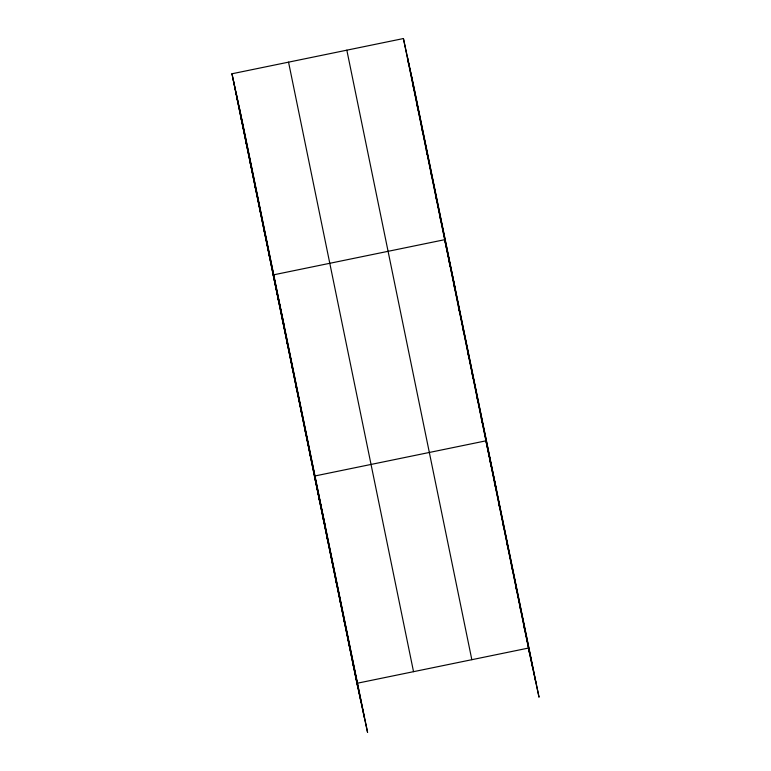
<?xml version="1.0" encoding="UTF-8"?>
<svg xmlns="http://www.w3.org/2000/svg" width="771" height="771" viewBox="0 0 771 771"><rect width="100%" height="100%" fill="white"/><g stroke="black" fill="none" stroke-linecap="round" stroke-linejoin="round"><path stroke-width="1.16" d="M231.965 73.775L403.416 38.55L414.046 87.701L539.035 697.225L528.405 648.074L356.954 683.299L231.965 73.775L242.595 122.926L367.584 732.45L356.954 683.299M408.004 60.899L408.958 65.323M412.581 83.249L413.535 87.672M417.169 105.598L418.123 110.022M421.747 127.947L422.701 132.371M426.334 150.297L427.288 154.72M430.912 172.646L431.876 177.07M435.499 194.996L436.453 199.419M440.077 217.345L441.041 221.769M455.285 288.836L444.665 239.694L273.213 274.919L283.834 324.071M449.242 262.044L450.206 266.467M453.83 284.393L454.784 288.817M458.417 306.742L459.371 311.166M462.995 329.092L463.949 333.515M467.583 351.441L468.537 355.865M472.16 373.79L473.115 378.214M476.748 396.14L477.702 400.563M481.326 418.489L482.289 422.913M496.534 489.98L485.913 440.839L314.462 476.064L325.083 525.215M490.163 461.559L491.117 465.983M494.413 482.28L495.368 486.713M498.664 503.01L499.618 507.434M502.914 523.731L503.868 528.154M507.164 544.451L508.118 548.885M511.414 565.182L512.368 569.605M515.664 585.902L516.618 590.326M519.914 606.623L520.868 611.056M524.155 627.353L525.118 631.777M236.552 96.124L237.507 100.548M241.13 118.474L242.084 122.897M245.718 140.823L246.672 145.247M250.296 163.173L251.25 167.596M254.883 185.522L255.837 189.945M259.461 207.871L260.425 212.295M264.048 230.221L265.002 234.644M268.626 252.57L269.59 256.994M277.791 297.269L278.755 301.692M282.379 319.618L283.333 324.042M286.966 341.967L287.92 346.391M291.544 364.317L292.498 368.74M296.131 386.666L297.086 391.09M300.709 409.015L301.663 413.439M305.297 431.365L306.251 435.788M309.875 453.714L310.838 458.138M318.712 496.784L319.666 501.208M322.962 517.514L323.916 521.938M327.212 538.235L328.167 542.659M331.463 558.956L332.417 563.389M335.713 579.686L336.667 584.11M339.963 600.407L340.917 604.83M344.213 621.127L345.167 625.56M348.463 641.857L349.417 646.281M352.704 662.578L353.667 667.002M410.847 72.937L535.845 682.46M407.56 57.729L532.559 667.262M403.416 38.55L529.369 652.497M346.834 50.173L471.833 659.697M288.547 62.152L413.535 671.676M239.395 108.171L364.394 717.695M236.109 92.963L361.107 702.487M232.919 78.199L357.917 687.732"/></g></svg>
